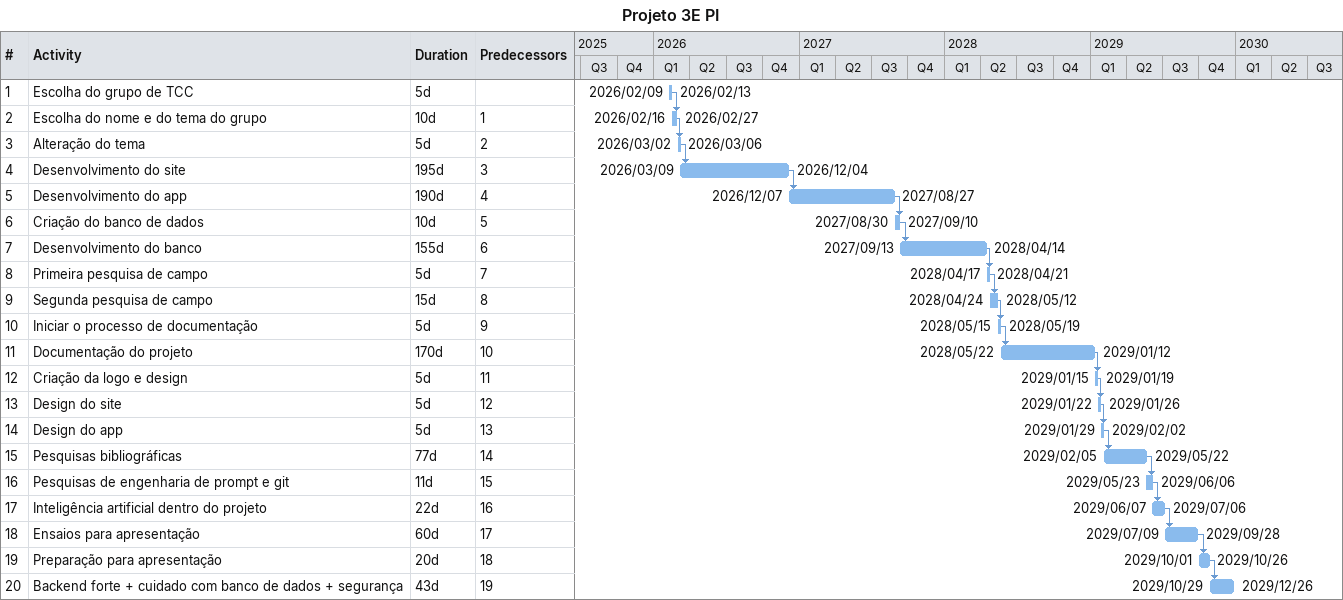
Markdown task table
Projeto 3E PI

| ID | Task | Duration | Start | Finish | Predecessors |
|---|---|---|---|---|---|
| 1 | Escolha do grupo de TCC | 5d | 2026-02-09 | 2026-02-13 |  |
| 2 | Escolha do nome e do tema do grupo | 10d | 2026-02-16 | 2026-02-27 | 1 |
| 3 | Alteração do tema | 5d | 2026-03-02 | 2026-03-06 | 2 |
| 4 | Desenvolvimento do site | 195d | 2026-03-09 | 2026-12-04 | 3 |
| 5 | Desenvolvimento do app | 190d | 2026-12-07 | 2027-08-27 | 4 |
| 6 | Criação do banco de dados | 10d | 2027-08-30 | 2027-09-10 | 5 |
| 7 | Desenvolvimento do banco | 155d | 2027-09-13 | 2028-04-14 | 6 |
| 8 | Primeira pesquisa de campo | 5d | 2028-04-17 | 2028-04-21 | 7 |
| 9 | Segunda pesquisa de campo | 15d | 2028-04-24 | 2028-05-12 | 8 |
| 10 | Iniciar o processo de documentação | 5d | 2028-05-15 | 2028-05-19 | 9 |
| 11 | Documentação do projeto | 170d | 2028-05-22 | 2029-01-12 | 10 |
| 12 | Criação da logo e design | 5d | 2029-01-15 | 2029-01-19 | 11 |
| 13 | Design do site | 5d | 2029-01-22 | 2029-01-26 | 12 |
| 14 | Design do app | 5d | 2029-01-29 | 2029-02-02 | 13 |
| 15 | Pesquisas bibliográficas | 77d | 2029-02-05 | 2029-05-22 | 14 |
| 16 | Pesquisas de engenharia de prompt e git | 11d | 2029-05-23 | 2029-06-06 | 15 |
| 17 | Inteligência artificial dentro do projeto | 22d | 2029-06-07 | 2029-07-06 | 16 |
| 18 | Ensaios para apresentação | 60d | 2029-07-09 | 2029-09-28 | 17 |
| 19 | Preparação para apresentação | 20d | 2029-10-01 | 2029-10-26 | 18 |
| 20 | Backend forte + cuidado com banco de dados + segurança | 43d | 2029-10-29 | 2029-12-26 | 19 |
